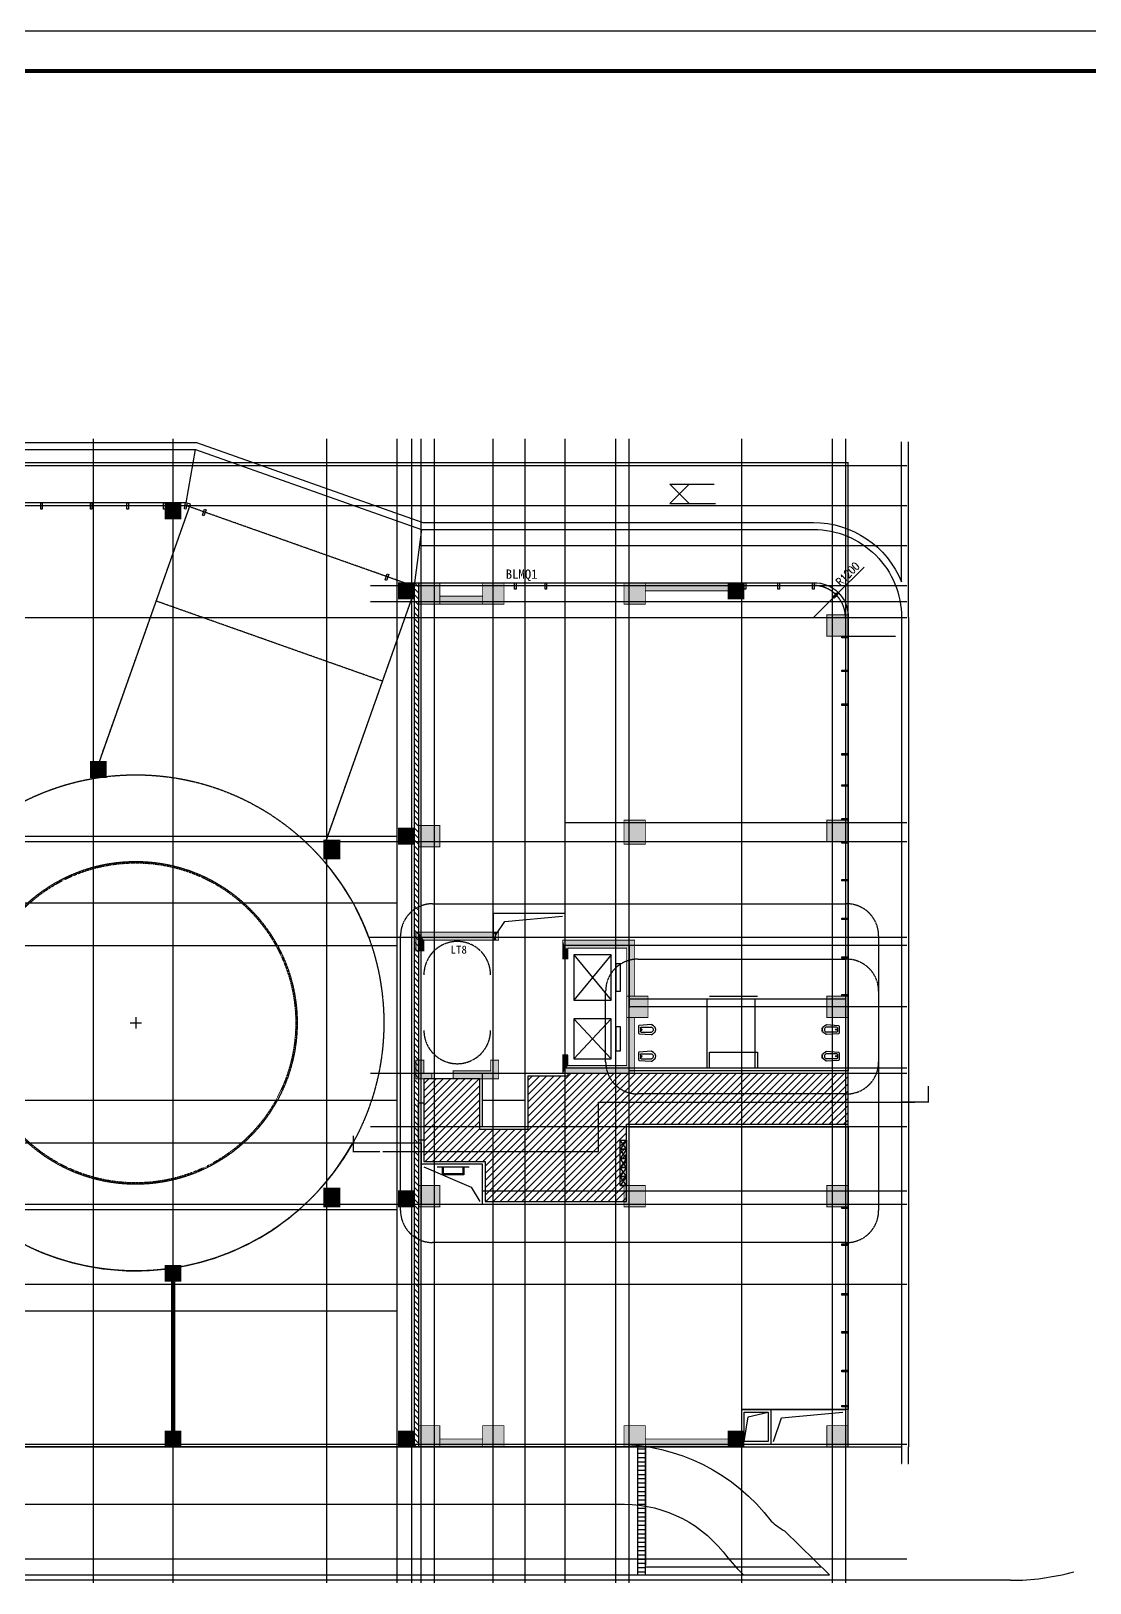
# Model space of a CAD drawing. Extents: x -737978 to 768813, y -372247 to 1140308.
# Drawn here: x -432673 to -392989, y -128998 to -70811 of the extents above; entities that cross this region are included whole.
import ezdxf

# ---------------------------------------------------------------- set-up
doc = ezdxf.new("R2010")
doc.units = 0
doc.header["$LTSCALE"] = 10
doc.header["$MEASUREMENT"] = 0
for name, pattern in [('DASH', [0.35, 0.25, -0.1]), ('DOTE', [2.42, 2, -0.2, 0.02, -0.2]), ('HIDDEN2', [4.7625, 3.175, -1.5875]), ('OWall_L2$0$HIDDEN2', [4.7625, 3.175, -1.5875])]:
    doc.linetypes.add(name, pattern=pattern)
doc.layers.get('0').update_dxf_attribs({"linetype": 'CONTINUOUS'})
doc.layers.get('Defpoints').update_dxf_attribs({"linetype": 'CONTINUOUS'})
for name, color, linetype in [('0-填充墙', 8, 'CONTINUOUS'), ('_0', 7, 'CONTINUOUS'), ('A-ANNO-DIMS', 93, 'CONTINUOUS'), ('A-ANNO-IDEN', 3, 'CONTINUOUS'), ('A-FLOR-GRND', 2, 'CONTINUOUS'), ('A-INSU', 21, 'CONTINUOUS'), ('C-B', 7, 'CONTINUOUS'), ('C-JLQ', 2, 'CONTINUOUS'), ('C-JLQ-HATCH', 254, 'CONTINUOUS'), ('C-JLQ-UNDER', 6, 'HIDDEN2'), ('C-KZ', 2, 'CONTINUOUS'), ('C-Z-HATCH', 253, 'CONTINUOUS'), ('C座外围门窗1f$0$G-0-XREF', 2, 'CONTINUOUS'), ('DIM_ELEV', 3, 'CONTINUOUS'), ('DIM_LEAD', 3, 'CONTINUOUS'), ('DIM_SYMB', 3, 'CONTINUOUS'), ('DOTE', 1, 'DOTE'), ('EVTR', 2, 'CONTINUOUS'), ('J-FURN-厨卫', 253, 'CONTINUOUS'), ('J-粉刷线', 8, 'CONTINUOUS'), ('OWall_L2$0$A-HOLE-DASH', 21, 'OWall_L2$0$HIDDEN2'), ('PUB_HATCH', 8, 'CONTINUOUS'), ('PUB_TITLE', 4, 'CONTINUOUS'), ('RD-侧石线', 5, 'CONTINUOUS'), ('WINDOW', 4, 'CONTINUOUS')]:
    doc.layers.add(name, color=color, linetype=linetype)
doc.layers.add('0-面积', color=2, linetype='CONTINUOUS', plot=False)
doc.styles.add('_TCH_DIM_T3', font='SIMPLEX.shx', dxfattribs={"width": 0.8, "bigfont": 'GBCBIG.shx'})
doc.styles.add('_TCH_DYN', font='')
doc.styles.get('_TCH_DYN').set_extended_font_data('SimSun')
doc.dimstyles.new('_TCH_ARCH', dxfattribs={"dimtxt": 3.5, "dimasz": 1, "dimexe": 2.5, "dimexo": 3, "dimgap": 1, "dimtad": 1, "dimtoh": 1, "dimdec": 0, "dimzin": 0, "dimdsep": 46, "dimtxsty": '_TCH_DIM_T3', "dimblk": 'ARCHTICK', "dimcen": 0.09, "dimclrt": 7, "dimadec": 1, "dimazin": 0, "dimtfac": 1, "dimtdec": 0, "dimtix": 1, "dimtmove": 2, "dimatfit": 3, "dimfxl": 1, "dimtolj": 1, "dimtzin": 0, "dimarcsym": 0})

# ---------------------------------------------------------------- blocks, each defined once
blk = doc.blocks.new('$plan$00002873')
at = {"layer": 'J-FURN-厨卫'}
for p, q in [((-92, -91), (-92, -482)), ((-66, -65), (69, -65)), ((95, -91), (95, -482))]:
    blk.add_line(p, q, dxfattribs=at)
blk.add_lwpolyline([(140, -552, -0.624736), (-140, -552), (-181, -489, -0.15876), (-185, -473), (-158, -24, -0.392703), (-132, 0), (132, 0, -0.392703), (158, -24), (185, -473, -0.161657), (181, -489)], format="xyb", close=True, dxfattribs=at)
blk.add_circle((2, -107), 23.1, dxfattribs=at)
for centre, radius, start, end in [((-66, -91), 26, 90, 180), ((2, -447), 99.9, 200.59819, 339.40181), ((69, -91), 26, 0, 90), ((0, -422), 207, 240.02932, 299.97068)]:
    blk.add_arc(centre, radius, start, end, dxfattribs=at)
blk = doc.blocks.new('纯商业柱网222')
at = {"layer": 'C-Z-HATCH'}
for points in [[(8964738, 32467), (8965338, 32467), (8965338, 31867), (8964738, 31867)], [(8939638, 29667), (8940238, 29667), (8940238, 29067), (8939638, 29067)], [(8945844, 29667), (8946444, 29667), (8946444, 29067), (8945844, 29067)], [(8974438, 29667), (8975038, 29667), (8975038, 29067), (8974438, 29067)], [(8948638, 23717), (8949338, 23717), (8949338, 23117), (8948638, 23117)], [(8961688, 23718), (8962388, 23718), (8962388, 23118), (8961688, 23118)], [(8939638, 20917), (8940238, 20917), (8940238, 20317), (8939638, 20317)], [(8948638, 20917), (8949238, 20917), (8949238, 20317), (8948638, 20317)], [(8962238, 20917), (8962838, 20917), (8962838, 20317), (8962238, 20317)], [(8971438, 20917), (8972038, 20917), (8972038, 20317), (8971438, 20317)]]:
    blk.add_hatch(color=251, dxfattribs=at).paths.add_polyline_path(points)
at = {"layer": 'C-KZ', "const_width": 30}
for points in [[(8964738, 32467), (8965338, 32467), (8965338, 31867), (8964738, 31867)], [(8939638, 29667), (8940238, 29667), (8940238, 29067), (8939638, 29067)], [(8945844, 29667), (8946444, 29667), (8946444, 29067), (8945844, 29067)], [(8974438, 29667), (8975038, 29667), (8975038, 29067), (8974438, 29067)], [(8948638, 23717), (8949338, 23717), (8949338, 23117), (8948638, 23117)], [(8961688, 23718), (8962388, 23718), (8962388, 23118), (8961688, 23118)], [(8939638, 20917), (8940238, 20917), (8940238, 20317), (8939638, 20317)], [(8948638, 20917), (8949238, 20917), (8949238, 20317), (8948638, 20317)], [(8962238, 20917), (8962838, 20917), (8962838, 20317), (8962238, 20317)], [(8971438, 20917), (8972038, 20917), (8972038, 20317), (8971438, 20317)]]:
    blk.add_lwpolyline(points, close=True, dxfattribs=at)
blk = doc.blocks.new('转换柱柱网1')
at = {"layer": 'C-JLQ-HATCH', "linetype": 'DOTE'}
h = blk.add_hatch(color=252, dxfattribs=at)
h.paths.add_polyline_path([(8605310, 19667), (8605310, 20267), (8606010, 20267), (8606010, 19967), (8605510, 19967), (8605510, 19667)])
h.paths.add_polyline_path([(8605310, 18867), (8605610, 18867), (8605610, 17467), (8606010, 17467), (8606010, 17167), (8605310, 17167)])
for points in [[(8610110, 19967), (8610510, 19967), (8610510, 17167), (8610810, 17167), (8610810, 20267), (8610110, 20267)], [(8623110, 19367), (8623410, 19367), (8623410, 17767), (8623110, 17767)], [(8610510, 12068), (8610510, 14768), (8609810, 14768), (8609810, 14568), (8610210, 14568), (8610210, 12368), (8605810, 12368), (8605810, 14568), (8606209, 14568), (8606209, 14767), (8605509, 14767), (8605509, 12068)], [(8591510, 11667), (8591810, 11667), (8591810, 8567), (8591510, 8567)], [(8623610, 11667), (8623910, 11667), (8623910, 8567), (8623610, 8567)]]:
    blk.add_hatch(color=252, dxfattribs=at).paths.add_polyline_path(points)
at = {"layer": 'C-Z-HATCH', "linetype": 'DOTE'}
for points in [[(8591510, 20167), (8592310, 20167), (8592310, 19367), (8591510, 19367)], [(8600510, 20167), (8601310, 20167), (8601310, 19367), (8600510, 19367)], [(8614010, 20167), (8614810, 20167), (8614810, 19367), (8614010, 19367)], [(8623110, 20167), (8623910, 20167), (8623910, 19367), (8623110, 19367)], [(8591510, 19367), (8591810, 19367), (8591810, 17717), (8591510, 17717)], [(8591510, 17767), (8592310, 17767), (8592310, 16967), (8591510, 16967)], [(8623910, 17767), (8623110, 17767), (8623110, 16967), (8623910, 16967)], [(8591510, 12467), (8592310, 12467), (8592310, 11667), (8591510, 11667)], [(8600510, 12467), (8601310, 12467), (8601310, 11667), (8600510, 11667)], [(8607610, 12368), (8608410, 12368), (8608410, 11568), (8607610, 11568)], [(8614110, 12467), (8615010, 12467), (8615010, 11667), (8614110, 11667)], [(8623110, 12467), (8623910, 12467), (8623910, 11667), (8623110, 11667)], [(8591510, 8567), (8592110, 8567), (8592110, 7967), (8591510, 7967)], [(8623310, 8567), (8623910, 8567), (8623910, 7967), (8623310, 7967)], [(8591510, 4867), (8592310, 4867), (8592310, 4067), (8591510, 4067)], [(8600510, 4867), (8601310, 4867), (8601310, 4067), (8600510, 4067)], [(8607610, 4867), (8608410, 4867), (8608410, 4067), (8607610, 4067)], [(8614210, 4867), (8615010, 4867), (8615010, 4067), (8614210, 4067)], [(8621910, 4867), (8622710, 4867), (8622710, 4067), (8621910, 4067)]]:
    blk.add_hatch(color=252, dxfattribs=at).paths.add_polyline_path(points)
at = {"layer": 'C-JLQ', "color": 2, "const_width": 30}
for points in [[(8605310, 19667), (8605310, 20267), (8606010, 20267), (8606010, 19967), (8605510, 19967), (8605510, 19667)], [(8605310, 18867), (8605610, 18867), (8605610, 17467), (8606010, 17467), (8606010, 17167), (8605310, 17167)], [(8607610, 12367), (8608410, 12367), (8608410, 11567), (8607610, 11567)]]:
    blk.add_lwpolyline(points, close=True, dxfattribs=at)
for points in [[(8610110, 19967), (8610510, 19967), (8610510, 17167), (8610510, 17167), (8610510, 17167), (8610810, 17167), (8610810, 20267), (8610110, 20267), (8610110, 19967)], [(8591510, 19367), (8591510, 17767)], [(8591810, 19367), (8591810, 17767)], [(8623110, 19367), (8623110, 17767)], [(8623410, 19367), (8623410, 17767)], [(8607610, 12067), (8605510, 12067), (8605510, 14767), (8606210, 14767), (8606210, 14566)], [(8606210, 14567), (8605810, 14567), (8605810, 12367), (8610210, 12367), (8610210, 14567), (8609810, 14567), (8609810, 14768), (8610510, 14768), (8610510, 12068), (8608410, 12068)], [(8591510, 8567), (8591510, 11667)], [(8591810, 8567), (8591810, 11667)], [(8623610, 8567), (8623610, 11667)], [(8623910, 8567), (8623910, 11667)]]:
    blk.add_lwpolyline(points, dxfattribs=at)
at = {"layer": 'C-KZ', "color": 2, "const_width": 30}
for points in [[(8591510, 20167), (8592310, 20167), (8592310, 19367), (8591510, 19367)], [(8600510, 20167), (8601310, 20167), (8601310, 19367), (8600510, 19367)], [(8614010, 20167), (8614810, 20167), (8614810, 19367), (8614010, 19367)], [(8623110, 20167), (8623910, 20167), (8623910, 19367), (8623110, 19367)], [(8591510, 17767), (8592310, 17767), (8592310, 16967), (8591510, 16967)], [(8623910, 17767), (8623110, 17767), (8623110, 16967), (8623910, 16967)], [(8591510, 12467), (8592310, 12467), (8592310, 11667), (8591510, 11667)], [(8600510, 12467), (8601310, 12467), (8601310, 11667), (8600510, 11667)], [(8614110, 12467), (8615010, 12467), (8615010, 11667), (8614110, 11667)], [(8623110, 12467), (8623910, 12467), (8623910, 11667), (8623110, 11667)], [(8591510, 8567), (8592110, 8567), (8592110, 7967), (8591510, 7967)], [(8623310, 8567), (8623910, 8567), (8623910, 7967), (8623310, 7967)], [(8591510, 4867), (8592310, 4867), (8592310, 4067), (8591510, 4067)], [(8600510, 4867), (8601310, 4867), (8601310, 4067), (8600510, 4067)], [(8607610, 4867), (8608410, 4867), (8608410, 4067), (8607610, 4067)], [(8614210, 4867), (8615010, 4867), (8615010, 4067), (8614210, 4067)], [(8621910, 4867), (8622710, 4867), (8622710, 4067), (8621910, 4067)]]:
    blk.add_lwpolyline(points, close=True, dxfattribs=at)
blk = doc.blocks.new('_ArchTick')
at = {"color": 0, "linetype": 'ByBlock', "const_width": 0.4}
blk.add_lwpolyline([(-0.5, -0.5), (0.5, 0.5)], dxfattribs=at)
blk = doc.blocks.new('*D205')
at = {"layer": 'A-ANNO-DIMS', "color": 0, "lineweight": -2, "transparency": 16777216}
for p in [(-401454, -90906), (-403351, -92798)]:
    blk.add_line(p, (-402502, -91951), dxfattribs=at)
at = {"layer": 'Defpoints', "color": 0, "transparency": 16777216}
for p in [(-402502, -91951), (-403351, -92798)]:
    blk.add_point(p, dxfattribs=at)
at = {"layer": 'A-ANNO-DIMS', "color": 0, "lineweight": -2, "transparency": 16777216, "xscale": 120, "yscale": 120, "zscale": 120, "rotation": 224.9327262890049}
blk.add_blockref('_ArchTick', (-402502, -91951), dxfattribs=at)
at = {"layer": 'A-ANNO-DIMS', "color": 7, "transparency": 16777216, "insert": (-402069, -91166), "char_height": 300, "attachment_point": 5, "rotation": 44.93273, "style": '_TCH_DIM_T3'}
blk.add_mtext('\\A1;R1200', dxfattribs=at)

msp = doc.modelspace()

# ---------------------------------------------------------------- hatches: boundary and pattern name
h = msp.add_hatch()
h.set_pattern_fill('ANSI31', color=252, scale=120, style=0)
h.set_pattern_definition([(45, (0, 0), (-134.70384, 134.70384), [])])
h.paths.add_polyline_path([(-402051.1, -111798.4), (-402051.1, -109898.4), (-412551.1, -109898.4), (-412551.1, -109998.4), (-414051.1, -109998.4), (-414051.1, -111998.4), (-415851, -111998.4), (-415851, -110098.4), (-417951.1, -110098.4), (-417951.1, -113198.4), (-415651.1, -113198.4), (-415651.1, -114698.4), (-410351.3, -114698.3), (-410351.3, -111798.4)])
at = {"layer": '0-填充墙'}
h = msp.add_hatch(dxfattribs=at)
h.set_pattern_fill('ANSI33', color=256, scale=120, style=0)
h.set_pattern_definition([(45, (0, 0), (-269.40768, 269.40768), []), (45, (269.4, 0), (-269.40768, 269.40768), [190.5, -95.25])])
h.paths.add_polyline_path([(-427301.1, -123298.4), (-427401.1, -123298.4), (-427401.1, -117692.4), (-427301.1, -117692.4)])
at = {"layer": 'C-B'}
h = msp.add_hatch(dxfattribs=at)
h.set_pattern_fill('ANSI31', color=8, scale=100, angle=315)
h.set_pattern_definition([(0, (-461906.98, -23328.19), (4e-14, 158.75), [])])
h.paths.add_polyline_path([(-409651.3, -123898.4), (-409951.3, -123898.4), (-409951.3, -128698.4), (-409651.3, -128698.4)])
at = {"layer": 'OWall_L2$0$A-HOLE-DASH'}
h = msp.add_hatch(dxfattribs=at)
h.set_pattern_fill('ANSI31', color=256, scale=100, angle=90)
h.set_pattern_definition([(135, (-601427.86, -314053.15), (-112.2532, -112.2532), [])])
h.paths.add_polyline_path([(-418301.1, -123898.4), (-418301.1, -91498.4), (-418151.1, -91498.4), (-418151.1, -123898.4)])
h.paths.add_polyline_path([(-460851.1, -123898.4), (-460851.1, -88498.4), (-460751.1, -88498.4), (-460751.1, -123898.4)])
at = {"layer": 'PUB_HATCH'}
for points in [[(-410251.1, -91798.4), (-406051.1, -91798.4), (-406051.1, -91498.4), (-410251.1, -91498.4)], [(-417951.1, -104898.4), (-418151.1, -104598.4), (-418151.2, -105298.1), (-417951.2, -105298.2)], [(-415351.1, -104898.4), (-415351.1, -104598.4), (-418151.1, -104598.4), (-418084.4, -104731.7), (-417951.1, -104898.4)], [(-415251.1, -104598.4), (-415351.1, -104598.4), (-415284.4, -104698.4), (-415351.1, -104898.4), (-415251.1, -104898.4)], [(-410151.1, -105031.7), (-410051.1, -104898.4), (-412751.1, -104898.4), (-412684.4, -105031.7), (-412551.1, -105198.4), (-410351.1, -105198.4)], [(-412551.1, -105598.3), (-412551.1, -105198.4), (-412651.1, -105198.4), (-412751.1, -104898.4), (-412751.1, -105598.3)], [(-410351.1, -107498.4), (-410051.1, -107498.4), (-410051.1, -104898.4), (-410184.4, -104998.4), (-410351.1, -105198.4)], [(-410151.1, -108831.7), (-410051.1, -108898.4), (-410051.1, -107498.4), (-410151.1, -107565), (-410351.1, -107498.4), (-410351.1, -108898.4)], [(-412751.1, -109898.4), (-412551.1, -109598.4), (-412551.1, -109199.4), (-412751.1, -109199.4)], [(-410184.4, -109798.4), (-410051.1, -109898.4), (-410051.1, -108898.4), (-410351.1, -108898.4), (-410351.1, -109598.4)], [(-416667.8, -110031.7), (-416761.1, -110098.4), (-415151.1, -110098.4), (-415251.1, -109965), (-415451.1, -109798.4), (-416701.1, -109798.4)], [(-412684.4, -109765), (-412751.1, -109898.4), (-410051.1, -109898.4), (-410151.1, -109765), (-410351.1, -109598.4), (-412551.1, -109598.4)], [(-418051.1, -123898.4), (-415352.1, -123898.4), (-415352.1, -123598.4), (-418051.1, -123598.4)], [(-406051.1, -123598.4), (-410251.1, -123598.4), (-410251.1, -123898.4), (-406051.1, -123898.4)]]:
    msp.add_hatch(color=256, dxfattribs=at).paths.add_polyline_path(points)

# ---------------------------------------------------------------- linework, layer by layer
msp.add_lwpolyline([(-402051.1, -111798.4), (-402051.1, -109898.4), (-412551.1, -109898.4), (-412551.1, -109998.4), (-414051.1, -109998.4), (-414051.1, -111998.4), (-415851, -111998.4), (-415851, -111998.4), (-415851, -110098.4), (-417951.1, -110098.4), (-417951.1, -113198.4), (-415651.1, -113198.4), (-415651.1, -114698.4), (-410351.3, -114698.3), (-410351.3, -111798.4)], close=True)
msp.add_lwpolyline([(-402051.1, -111798.4), (-402051.1, -109898.4)])
at = {"color": 8, "linetype": 'DASH'}
msp.add_lwpolyline([(-419491.2, -112822.8), (-411406.2, -112822.8), (-411406.2, -110966.4), (-399542.3, -110966.4)], dxfattribs=at)
at = {"layer": '0-填充墙'}
msp.add_lwpolyline([(-427301.1, -123298.4), (-427401.1, -123298.4), (-427401.1, -117692.4), (-427301.1, -117692.4)], close=True, dxfattribs=at)
at = {"layer": '0-面积'}
for points in [[(-444151.1, -103498.4), (-436889.9, -103498.4, -0.2273438), (-430338.7, -98834.9), (-426698.1, -88554.3), (-426855.9, -88498.4), (-444151.1, -88498.4), (-444151.1, -102650)], [(-421601.1, -102051.3), (-421605, -101133.3), (-418401.1, -92089.9), (-418401.1, -91498.4), (-403350.5, -91498.4, -0.4325982), (-402051.1, -92798.4), (-402051.1, -109798.4), (-410251.3, -109798.4), (-410251.1, -105098.4), (-412651.1, -105098.4), (-412651.1, -103898.4), (-415351.1, -103898.4), (-415351.1, -104798.4), (-420019, -104798.4, 0.0891721), (-421605, -102046.7)], [(-418051.1, -114798.4), (-418051.1, -114798.4), (-415751.1, -114798.4), (-415751.1, -114298.5), (-410251.3, -114298.6), (-410251.3, -111898.4), (-402051.1, -111898.4), (-402051.1, -122498.4), (-406051.2, -122498.4), (-406051.2, -123898.4), (-427351.1, -123898.4), (-427351.1, -117192.4, 0.2327229), (-420612.3, -112498.4), (-418051.1, -112498.4)], [(-427351.1, -123898.4), (-435751.1, -123898.4), (-435751.1, -123798.4), (-435751.1, -114121.3, 0.256207), (-427351.1, -117192.4)]]:
    msp.add_lwpolyline(points, format="xyb", close=True, dxfattribs=at)
at = {"layer": '0-面积', "color": 8}
msp.add_lwpolyline([(-415951.1, -113298.4), (-417451.1, -113298.4)], dxfattribs=at)
at = {"layer": '_0'}
msp.add_lwpolyline([(-417951.1, -113398.4), (-416180.3, -114156.9), (-415851.1, -114698.4)], dxfattribs=at)
at = {"layer": 'A-ANNO-IDEN', "linetype": 'DASH', "ltscale": 5}
for points in [[(-402534.3, -116233.7), (-417626.1, -116233.7, -0.4142136), (-418826.1, -115033.7), (-418826.1, -104733.1, -0.4142136), (-417626.1, -103533.1), (-402107.1, -103533.1, -0.4142136), (-400907.1, -104733.1), (-400907.1, -115033.7, -0.4142136), (-402107.1, -116233.7), (-402534.3, -116233.7)], [(-402534.3, -110663), (-409938.7, -110663, -0.4142136), (-411138.7, -109463), (-411138.7, -106810.7, -0.4142136), (-409938.7, -105610.7), (-402107.1, -105610.7, -0.4142136), (-400907.1, -106810.7), (-400907.1, -109463, -0.4142136), (-402107.1, -110663), (-402534.3, -110663)]]:
    msp.add_lwpolyline(points, format="xyb", dxfattribs=at)
at = {"layer": 'A-FLOR-GRND'}
for points in [[(-523851.1, -98209.2, -0.1187163), (-522541.2, -96068.2), (-514281.3, -87808.3, -0.1989124), (-510491.2, -86238.4), (-426467.6, -86238.4), (-417995.8, -89238.4), (-403351.1, -89238.4, -0.305572), (-400051.1, -91462.9, -0.2966097)], [(-523851.1, -99358.9, -0.1684333), (-522357.4, -96252), (-514097.4, -87992.1, -0.1989124), (-510491.2, -86498.4), (-426512.2, -86498.4), (-418040.5, -89498.4), (-403351.1, -89498.4, -0.4142136), (-400051.1, -92798.4, -0.2966097)]]:
    msp.add_lwpolyline(points, format="xyb", dxfattribs=at)
for points in [[(-426855.9, -88498.4), (-426512.2, -86498.4)], [(-400051.1, -91462.9), (-400051.1, -86213.5)], [(-399791.1, -92798.4), (-399791.1, -86213.5)], [(-418040.5, -89498.4), (-418301.1, -91498.4)], [(-400051.1, -92798.4), (-400051.1, -123898.4)], [(-399791.1, -92798.4), (-399791.1, -123898.4)], [(-402051.1, -123898.4), (-400051.1, -123898.4)], [(-400051.1, -123898.4), (-400051.1, -124515.6)], [(-400051.1, -123898.4), (-400051.1, -124515.6), (-400033.6, -124515.6)], [(-399808.6, -124515.6), (-399791.1, -124515.6), (-399791.1, -123898.4)]]:
    msp.add_lwpolyline(points, dxfattribs=at)
at = {"layer": 'A-INSU', "color": 8, "linetype": 'DASH', "ltscale": 2}
msp.add_circle((-428751.1, -107998.4), 6000, dxfattribs=at)
at = {"layer": 'C-B'}
msp.add_line((-514006.3, -128698.4), (-402752.2, -128698.4), dxfattribs=at)
at = {"layer": 'C-B', "linetype": 'DASH', "ltscale": 5, "const_width": 50}
msp.add_lwpolyline([(-521851.1, -123898.4), (-521851.1, -86998.4), (-402051.1, -86998.4), (-402051.1, -123898.4)], close=True, dxfattribs=at)
at = {"layer": 'C-B'}
for points in [[(-415251.1, -104698.4), (-414918.4, -104196.7), (-412751.1, -103998.4)], [(-417451.1, -113398.4), (-416251.1, -113398.4)], [(-416451.1, -113398.4), (-416451.1, -113698.4), (-417251.1, -113698.4), (-417251.1, -113398.4)], [(-416491.1, -113398.4), (-416491.1, -113658.4), (-417211.1, -113658.4), (-417211.1, -113398.4)], [(-409951.3, -123848.7), (-409951.3, -128329.9)], [(-409651.3, -123848.7), (-409651.3, -128329.9)], [(-409651.3, -128398.4), (-403058.3, -128398.4)], [(-409651.3, -128698.4), (-402937.6, -128698.4)]]:
    msp.add_lwpolyline(points, dxfattribs=at)
for points in [[(-407251.1, -109698.4), (-407251.1, -109098.4), (-405451.1, -109098.4), (-405451.1, -109398.4), (-405451.1, -109398.4), (-405451.1, -109698.4)], [(-405951.2, -122598.4), (-405051.1, -122598.4), (-405051.1, -123698.4), (-405951.2, -123698.4)], [(-409651.3, -123898.4), (-409951.3, -123898.4), (-409951.3, -128698.4), (-409651.3, -128698.4)]]:
    msp.add_lwpolyline(points, close=True, dxfattribs=at)
for points in [[(-427251.1, -123798.4), (-410721.6, -123798.4, -0.2353388), (-404933.6, -126682.4, 0.0456089), (-404442, -127042), (-402752.2, -128698.4)], [(-435651.1, -126048.4), (-410721.6, -126048.4, -0.2399405), (-406729.9, -127837.3, 0.0372951), (-406017.1, -128648.7), (-405966.4, -128698.4)]]:
    msp.add_lwpolyline(points, format="xyb", dxfattribs=at)
at = {"layer": 'C-B', "color": 8, "linetype": 'DASH'}
for centre, start, end in [((-416701.1, -106198.4), 0, 180), ((-416701.1, -108278.4), 180, 0)]:
    msp.add_arc(centre, 1250, start, end, dxfattribs=at)
at = {"layer": 'C座外围门窗1f$0$G-0-XREF'}
for points in [[(-432311.1, -88738.4), (-432311.1, -88498.4), (-432251.1, -88498.4), (-432251.1, -88738.4)], [(-430451.1, -88738.4), (-430451.1, -88498.4), (-430391.1, -88498.4), (-430391.1, -88738.4)], [(-429081.1, -88738.4), (-429081.1, -88498.4), (-429021.1, -88498.4), (-429021.1, -88738.4)], [(-427711.1, -88738.4), (-427711.1, -88498.4), (-427651.1, -88498.4), (-427651.1, -88738.4)], [(-426926.1, -88729.8), (-426885.5, -88493.3), (-426826.3, -88503.5), (-426867, -88740)], [(-426249.3, -88967.8), (-426169.2, -88741.6), (-426112.6, -88761.6), (-426192.7, -88987.8)], [(-419405.7, -91391.2), (-419325.6, -91165), (-419269, -91185), (-419349.1, -91411.3)], [(-414551.1, -91738.3), (-414551.1, -91498.3), (-414491.1, -91498.3), (-414491.1, -91738.3)], [(-413411.1, -91738.3), (-413411.1, -91498.3), (-413351.1, -91498.3), (-413351.1, -91738.3)], [(-405951.1, -91738.4), (-405951.1, -91498.4), (-405891.1, -91498.4), (-405891.1, -91738.4)], [(-404681.1, -91738.4), (-404681.1, -91498.4), (-404621.1, -91498.4), (-404621.1, -91738.4)], [(-403380.5, -91738.4), (-403380.5, -91498.4), (-403320.5, -91498.4), (-403320.5, -91738.4)], [(-402622.8, -92027.6), (-402452.9, -91858.1), (-402410.5, -91900.6), (-402580.4, -92070.1)], [(-402291.1, -93498.4), (-402051.1, -93498.4), (-402051.1, -93558.4), (-402291.1, -93558.4)], [(-402291.1, -94768.4), (-402051.1, -94768.4), (-402051.1, -94828.4), (-402291.1, -94828.4)], [(-402291.1, -96038.4), (-402051.1, -96038.4), (-402051.1, -96098.4), (-402291.1, -96098.4)], [(-402291.1, -97898.4), (-402051.1, -97898.4), (-402051.1, -97958.4), (-402291.1, -97958.4)], [(-402291.1, -99068.4), (-402051.1, -99068.4), (-402051.1, -99128.4), (-402291.1, -99128.4)], [(-402291.1, -100338.6), (-402051.1, -100338.6), (-402051.1, -100398.6), (-402291.1, -100398.6)], [(-402291.1, -101198.4), (-402051.1, -101198.4), (-402051.1, -101258.4), (-402291.1, -101258.4)], [(-402291.1, -102618.3), (-402051.1, -102618.3), (-402051.1, -102678.3), (-402291.1, -102678.3)], [(-402291.1, -104068.3), (-402051.1, -104068.3), (-402051.1, -104128.3), (-402291.1, -104128.3)], [(-402291.1, -105518.3), (-402051.1, -105518.3), (-402051.1, -105578.3), (-402291.1, -105578.3)], [(-402291.1, -106938.3), (-402051.1, -106938.3), (-402051.1, -106998.3), (-402291.1, -106998.3)], [(-402291.1, -114898), (-402051.1, -114898), (-402051.1, -114958), (-402291.1, -114958)], [(-402291.1, -116288), (-402051.1, -116288), (-402051.1, -116348), (-402291.1, -116348)], [(-402291.1, -118148), (-402051.1, -118148), (-402051.1, -118208), (-402291.1, -118208)], [(-402291.1, -119568.2), (-402051.1, -119568.2), (-402051.1, -119628.2), (-402291.1, -119628.2)], [(-402291.1, -121018.3), (-402051.1, -121018.3), (-402051.1, -121078.3), (-402291.1, -121078.3)], [(-402291.1, -122338.4), (-402051.1, -122338.4), (-402051.1, -122398.4), (-402291.1, -122398.4)]]:
    msp.add_lwpolyline(points, close=True, dxfattribs=at)
at = {"layer": 'DIM_ELEV'}
for p, q in [((-408373.3, -88159.4), (-408733.3, -87799.4)), ((-408733.3, -87799.4), (-407072.6, -87799.4)), ((-408373.3, -88159.4), (-408013.3, -87799.4)), ((-408373.3, -88159.4), (-408733.3, -88519.4)), ((-408373.3, -88159.4), (-408013.3, -88519.4)), ((-408733.3, -88519.4), (-407025.5, -88519.4))]:
    msp.add_line(p, q, dxfattribs=at)
at = {"layer": 'DIM_LEAD', "color": 2}
for points in [[(-428964, -107998.4), (-428538.2, -107998.4)], [(-428751.1, -107785.5), (-428751.1, -108211.3)]]:
    msp.add_lwpolyline(points, dxfattribs=at)
at = {"layer": 'DIM_SYMB', "const_width": 50}
for points in [[(-400042.3, -110966.4), (-399042.3, -110966.4), (-399042.3, -110366.4)], [(-420595.6, -112222.8), (-420595.6, -112822.8), (-419595.6, -112822.8)]]:
    msp.add_lwpolyline(points, dxfattribs=at)
at = {"layer": 'DOTE'}
for p, q in [((-430351.1, -86098.4), (-430351.1, -128998.4)), ((-427351.1, -128998.4), (-427351.1, -86098.4)), ((-421601.1, -86098.4), (-421601.1, -128998.4)), ((-418951.1, -128998.4), (-418951.1, -86098.4)), ((-418401.1, -128998.4), (-418401.1, -86098.4)), ((-418051.1, -128998.4), (-418051.1, -86098.4)), ((-417551.1, -128998.4), (-417551.1, -86098.4)), ((-415351.1, -128998.4), (-415351.1, -86098.4)), ((-414151.2, -128998.4), (-414151.1, -86098.4)), ((-412651.1, -128998.4), (-412651.1, -86098.4)), ((-410751.1, -128998.4), (-410751.1, -86098.4)), ((-410251.3, -128998.4), (-410251.3, -86098.4)), ((-406051.2, -86098.4), (-406051.2, -128998.4)), ((-402651.3, -86098.4), (-402651.3, -128998.4)), ((-402151.1, -86098.4), (-402151.1, -128998.4)), ((-522751.1, -87098.4), (-399851.1, -87098.4)), ((-522751.1, -88598.4), (-399851.1, -88598.4)), ((-418401.4, -91598.4), (-426873.1, -88598.4)), ((-418051.1, -90098.4), (-399851.1, -90098.4)), ((-419951.2, -91598.4), (-399851.1, -91598.4)), ((-419951.2, -92198.4), (-399851.1, -92198.4)), ((-522751.1, -92798.4), (-418951.1, -92798.4)), ((-419951.2, -92798.4), (-399851.1, -92798.4)), ((-399851.1, -100498.4), (-412651.1, -100498.4)), ((-522751.1, -100998.4), (-418951.1, -100998.4)), ((-522751.1, -101198.4), (-399851.1, -101198.4)), ((-522751.1, -103498.4), (-418951.1, -103498.4)), ((-522751.1, -105098.4), (-418951.1, -105098.4)), ((-399851.1, -104798.4), (-419951.2, -104798.4)), ((-399851.1, -105098.4), (-412651.1, -105098.4)), ((-399851.1, -107398.4), (-410251.3, -107398.4)), ((-399851.1, -109898.4), (-419951.1, -109898.4)), ((-399851.1, -109698.4), (-412651.1, -109698.4)), ((-522751.1, -110898.4), (-418951.1, -110898.4)), ((-399851.1, -111898.4), (-419951.1, -111898.4)), ((-522751.1, -112498.4), (-418951.1, -112498.4)), ((-415751.1, -114298.7), (-399851.1, -114298.4)), ((-522751.1, -114798.4), (-399851.1, -114798.4)), ((-522751.1, -114998.4), (-418951.1, -114998.4)), ((-522751.1, -117798.4), (-399851.1, -117798.4)), ((-522751.1, -118798.4), (-418951.1, -118798.4)), ((-522751.1, -123798.4), (-399851.1, -123798.4)), ((-522751.1, -128098.4), (-399851.1, -128098.4))]:
    msp.add_line(p, q, dxfattribs=at)
for points in [[(-430028.2, -97958.2), (-426731.5, -88648.5)], [(-419499.5, -95187.7), (-427983.3, -92183.4)], [(-421601.1, -101122.4), (-418401.3, -92086.5)], [(-402297.8, -93498.4), (-400273.2, -93498.4)], [(-410251.3, -107098.3), (-402151.1, -107098.3)], [(-407351.1, -107098.3), (-407351.1, -109698.4)], [(-405551.1, -107098.3), (-405551.1, -109698.4)], [(-415751, -111898.4), (-415751, -109898.4)], [(-415751, -110898.4), (-414151, -110898.4)], [(-415751.1, -114798.4), (-415751.1, -113298.4), (-418051.1, -113298.4)], [(-406051.2, -122498.4), (-402151.1, -122498.4)], [(-404951.1, -122498.4), (-404951.1, -123798.4)]]:
    msp.add_lwpolyline(points, dxfattribs=at)
msp.add_lwpolyline([(-403351.1, -91598.4), (-403351.1, -91598.4, -0.4142136), (-402151.1, -92798.4), (-402151.1, -92798.4)], format="xyb", dxfattribs=at)
for radius in [9300, 9300, 6050]:
    msp.add_circle((-428751.1, -107998.4), radius, dxfattribs=at)
at = {"layer": 'EVTR'}
for p, q in [((-410926.1, -105448.6), (-412326.1, -105448.6)), ((-412326.1, -105448.6), (-412326.1, -107148.4)), ((-410926.1, -105448.6), (-412326.1, -107148.4)), ((-412326.1, -105448.6), (-410926.1, -107148.4)), ((-410926.1, -107148.4), (-410926.1, -105448.6)), ((-410576.1, -105788.5), (-410751.1, -105788.5)), ((-410751.1, -105788.5), (-410751.1, -106808.4)), ((-410576.1, -106808.4), (-410576.1, -105788.5)), ((-410751.1, -106808.4), (-410576.1, -106808.4)), ((-412326.1, -107148.4), (-410926.1, -107148.4)), ((-410926.1, -107848.6), (-412326.1, -107848.6)), ((-412326.1, -107848.6), (-412326.1, -109348.3)), ((-410926.1, -107848.6), (-412326.1, -109348.3)), ((-412326.1, -107848.6), (-410926.1, -109348.3)), ((-410926.1, -109348.3), (-410926.1, -107848.6)), ((-410576.1, -108148.5), (-410751.1, -108148.5)), ((-410751.1, -108148.5), (-410751.1, -109048.3)), ((-410576.1, -109048.3), (-410576.1, -108148.5)), ((-412326.1, -109348.3), (-410926.1, -109348.3)), ((-410751.1, -109048.3), (-410576.1, -109048.3))]:
    msp.add_line(p, q, dxfattribs=at)
at = {"layer": 'J-FURN-厨卫'}
for points in [[(-410351.3, -112398), (-410351.3, -112738), (-410591.3, -112738), (-410591.3, -112398), (-410351.3, -112398), (-410591.3, -112738), (-410351.3, -112738), (-410591.3, -112398)], [(-410351.3, -112738), (-410351.3, -113078), (-410591.3, -113078), (-410591.3, -112738), (-410351.3, -112738), (-410591.3, -113078), (-410351.3, -113078), (-410591.3, -112738)], [(-410351.3, -113078), (-410351.3, -113418), (-410591.3, -113418), (-410591.3, -113078), (-410351.3, -113078), (-410591.3, -113418), (-410351.3, -113418), (-410591.3, -113078)], [(-410351.3, -113418), (-410351.3, -113758), (-410591.3, -113758), (-410591.3, -113418), (-410351.3, -113418), (-410591.3, -113758), (-410351.3, -113758), (-410591.3, -113418)], [(-410351.3, -113758), (-410351.3, -114098), (-410591.3, -114098), (-410591.3, -113758), (-410351.3, -113758), (-410591.3, -114098), (-410351.3, -114098), (-410591.3, -113758)]]:
    msp.add_lwpolyline(points, dxfattribs=at)
at = {"layer": 'J-粉刷线'}
for points in [[(-405951.2, -123698.4), (-405797.1, -122769.5), (-405051.1, -122598.4)], [(-404851.1, -123698.4), (-404548.1, -122809.5), (-402251.1, -122598.4)]]:
    msp.add_lwpolyline(points, dxfattribs=at)
at = {"layer": 'OWall_L2$0$A-HOLE-DASH', "ltscale": 0.1}
msp.add_lwpolyline([(-418301.1, -123898.4), (-418301.1, -91498.4), (-418151.1, -91498.4), (-418151.1, -123898.4)], close=True, dxfattribs=at)
at = {"layer": 'PUB_TITLE'}
msp.add_lwpolyline([(-535025.1, -159910.6), (-377375.1, -159910.6), (-377375.1, -70810.6), (-535025.1, -70810.6)], close=True, dxfattribs=at)
at = {"layer": 'PUB_TITLE', "const_width": 150}
msp.add_lwpolyline([(-531275.1, -158410.6), (-378875.1, -158410.6), (-378875.1, -72310.6), (-531275.1, -72310.6)], close=True, dxfattribs=at)
at = {"layer": 'RD-侧石线', "color": 8}
msp.add_line((-395971.5, -128899.3), (-529181.7, -128899.6), dxfattribs=at)
msp.add_arc((-395971.5, -119899.3), 9000, 270.000096, 285.322066, dxfattribs=at)
at = {"layer": 'WINDOW'}
msp.add_lwpolyline([(-407251.1, -106998.3), (-405451.1, -106998.3)], dxfattribs=at)
msp.add_lwpolyline([(-418151.1, -110998.4), (-417951.1, -110998.4), (-417951.1, -112398.4), (-418151.1, -112398.4)], close=True, dxfattribs=at)

# ---------------------------------------------------------------- block references
at = {"layer": 'C-JLQ', "rotation": 90}
msp.add_blockref('转换柱柱网1', (-397984, -8715408.3), dxfattribs=at)
at = {"layer": 'C-KZ', "color": 2, "linetype": 'Continuous', "rotation": 90}
msp.add_blockref('纯商业柱网222', (-397984, -9063536.4), dxfattribs=at)
at = {"layer": 'J-FURN-厨卫', "xscale": -1, "rotation": 90}
for p in [(-409902.5, -108250.2), (-409902.5, -109248.9)]:
    msp.add_blockref('$plan$00002873', p, dxfattribs=at)
at = {"layer": 'J-FURN-厨卫', "rotation": 270}
for p in [(-402390.4, -108250.2), (-402390.4, -109248.9)]:
    msp.add_blockref('$plan$00002873', p, dxfattribs=at)

# ---------------------------------------------------------------- texts
at = {"layer": 'C-JLQ-UNDER', "linetype": 'DASH', "style": '_TCH_DYN'}
msp.add_text('BLMQ1', height=350, dxfattribs=at).set_placement((-414882.3, -91349.3))
at = {"layer": 'DIM_LEAD', "color": 0, "linetype": 'Continuous', "style": '_TCH_DYN'}
msp.add_text('LT8', height=300, dxfattribs=at).set_placement((-416952.1, -105402.9))

# ---------------------------------------------------------------- dimensions: what is measured, and where the dimension line sits
at = {"layer": 'A-ANNO-DIMS'}
dim = msp.add_radius_dim(center=(-403351.1, -92798.4), mpoint=(-402501.6, -91950.9), dimstyle='_TCH_ARCH', override={"dimtxt": 300, "dimasz": 120, "dimgap": 100}, dxfattribs=at)
dim.commit()
dim.dimension.update_dxf_attribs({"geometry": '*D205', "text_midpoint": (-402069.3, -91166.5)})

doc.saveas('drawing.dxf')
